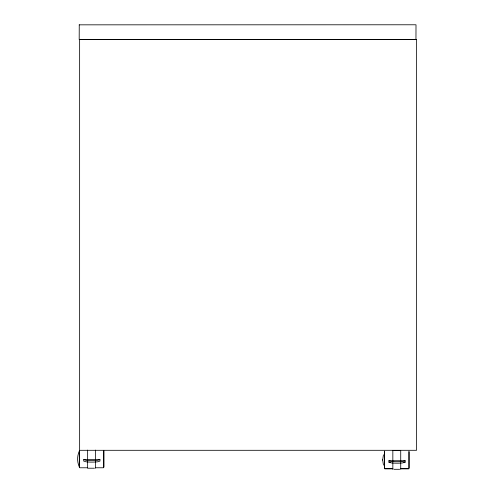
<?xml version="1.0" encoding="UTF-8"?>
<svg xmlns="http://www.w3.org/2000/svg" width="494" height="494" viewBox="0 0 494 494"><rect width="100%" height="100%" fill="white"/><g stroke="black" fill="none" stroke-linecap="round" stroke-linejoin="round"><path stroke-width="0.74" d="M382.646 460.081L383.455 454.795M415.954 39.489L416.01 24.78L79.188 24.836M79.299 451.238C77.021 456.11 77.021 461.871 79.299 466.744M99.961 459.636L97.522 460.346A9.682 1.612 0 0 1 86.135 460.346L83.696 459.636L83.696 461.1L86.135 461.81A9.682 1.612 0 0 0 97.522 461.81L99.961 461.1L99.961 459.636L83.696 459.636M405.16 460.729L402.721 461.433A9.682 1.612 0 0 1 391.341 461.433L388.901 460.729L388.901 462.186L391.341 462.897A9.682 1.612 0 0 0 402.721 462.897L405.16 462.186L405.16 460.729L388.901 460.729M393.317 450.479L400.152 450.479M388.901 462.186L390.254 462.186M79.756 467.775L87.642 467.775M95.527 467.775L103.413 467.775M94.459 468.213L87.642 468.213L87.642 461.377M384.956 468.608L392.841 468.608M400.727 468.608L408.612 468.608M384.956 468.862L392.841 468.862M400.727 468.862L408.612 468.862M393.909 469.3L399.658 469.3M403.808 462.186L405.16 462.186M415.954 39.427L79.188 39.489L79.25 24.836M382.646 459.821L383.455 465.101M409.069 451.911L409.069 467.985M408.952 451.146L408.952 468.757M400.727 450.596L400.727 461.273M400.727 462.353L400.727 469.3M392.841 450.596L392.841 461.273M392.841 462.353L392.841 469.3M384.616 451.146L384.616 468.757M384.505 451.911L384.505 467.985M103.864 451.084L103.864 466.898M103.752 450.312L103.752 467.67M95.527 450.083L95.527 460.186M95.527 461.377L95.527 468.213M87.642 450.083L87.642 460.186M79.417 450.312L79.417 467.67M79.299 451.084L79.299 466.898M416.559 39.588L79.639 39.588L79.639 450.306L416.559 450.3L416.559 39.588"/></g></svg>
